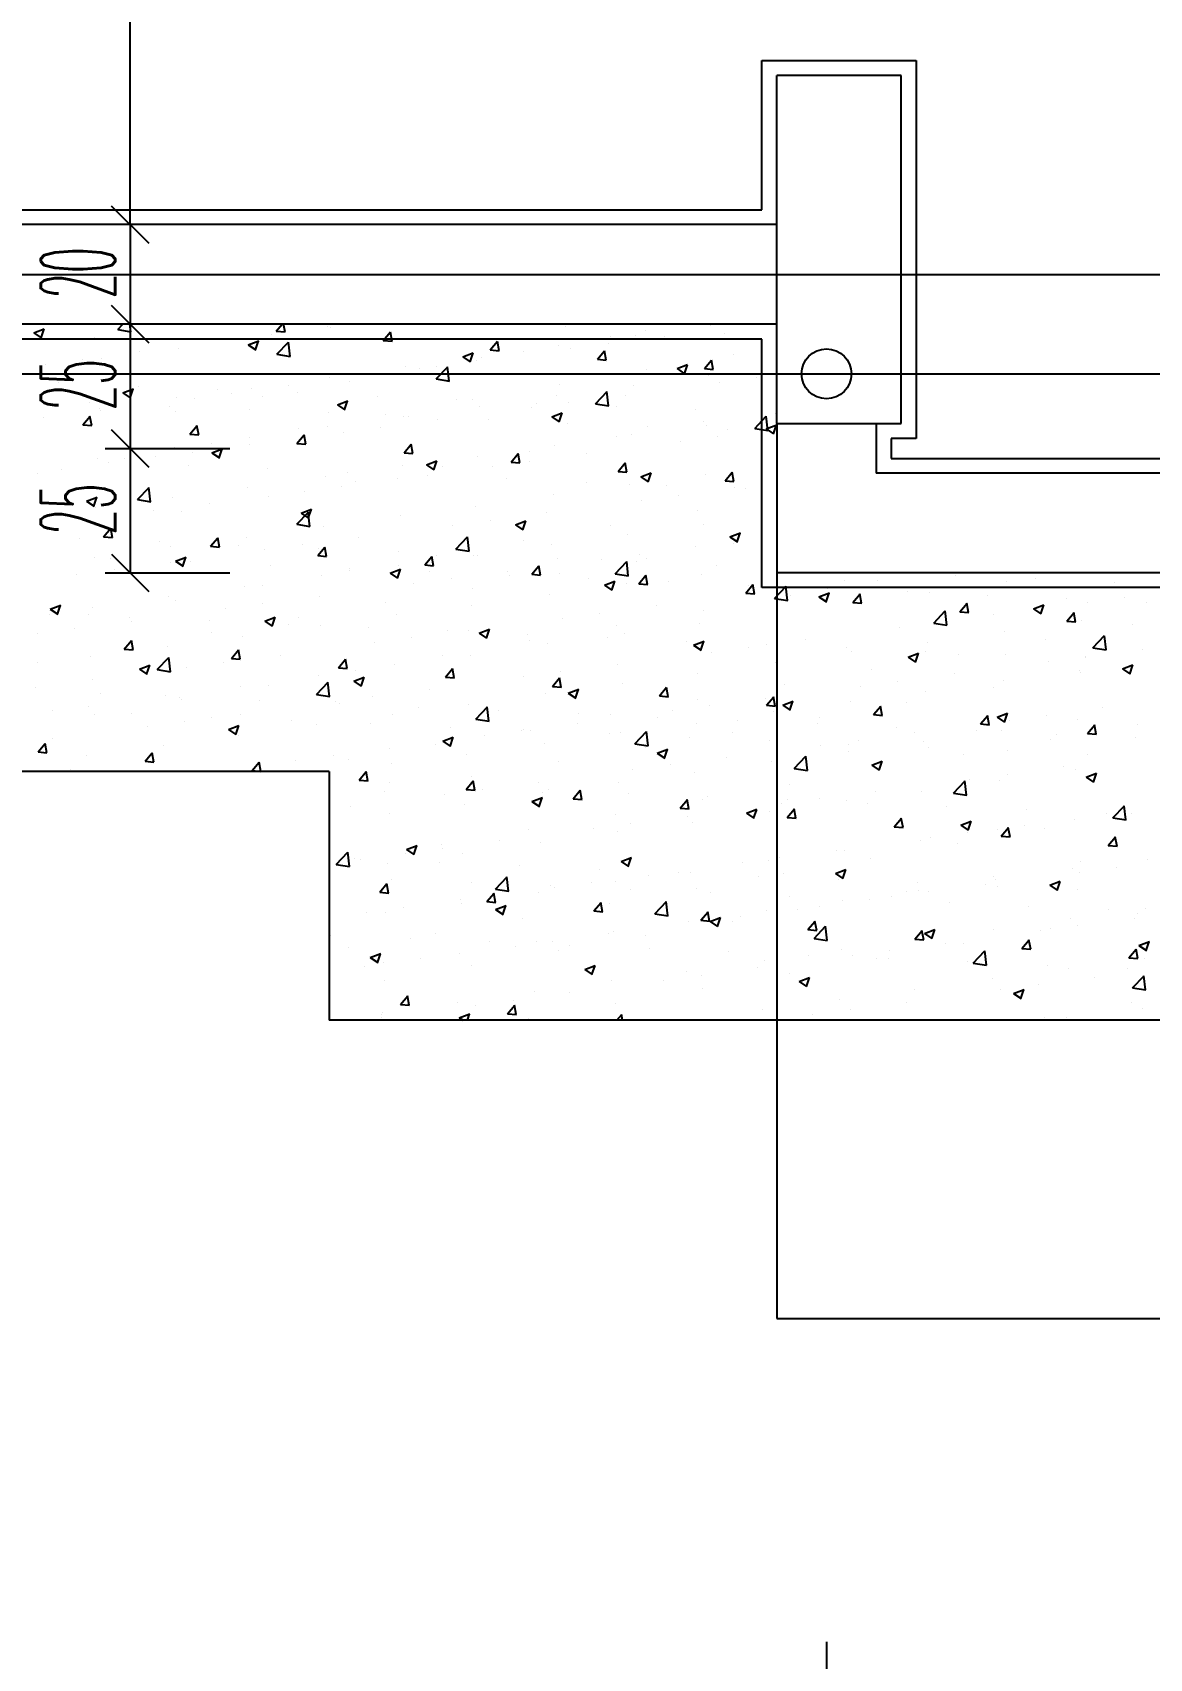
# Model space of a CAD drawing. Extents: x 78 to 306, y -397 to 18.
# Drawn here: x 271.3922 to 271.4371, y -396.7772 to -396.7118 of the extents above; entities that cross this region are included whole.
import ezdxf

# ---------------------------------------------------------------- set-up
doc = ezdxf.new("R2010")
doc.units = 0
doc.header["$LTSCALE"] = 0.5
doc.header["$MEASUREMENT"] = 0
doc.linetypes.add('DASHDOT2', pattern=[0.5, 0.25, -0.125, 0, -0.125])
doc.linetypes.add('DOT2', pattern=[0.125, 0, -0.125])
doc.layers.get('0').update_dxf_attribs({"linetype": 'CONTINUOUS'})
for name, color, linetype in [('AKS', 5, 'DASHDOT2'), ('ASHADE', 7, 'CONTINUOUS'), ('DUVAR', 6, 'CONTINUOUS'), ('IZDUSUM', 2, 'DOT2'), ('KOLON', 4, 'CONTINUOUS'), ('MERDIVEN', 3, 'CONTINUOUS'), ('OLCU', 31, 'CONTINUOUS'), ('SIVA', 7, 'CONTINUOUS'), ('TARAMA', 8, 'CONTINUOUS')]:
    doc.layers.add(name, color=color, linetype=linetype)
doc.styles.add('OLCUIC', font='ROMANS.SHX', dxfattribs={"width": 0.4, "height": 0.15})

msp = doc.modelspace()

# ---------------------------------------------------------------- linework, layer by layer
at = {"color": 0, "linetype": 'ByBlock'}
for p, q in [((271.395394, -396.71881), (271.396894, -396.72031)), ((271.396894, -396.72031), (271.395394, -396.71881)), ((271.396894, -396.72431), (271.395394, -396.72281)), ((271.395394, -396.72281), (271.396894, -396.72431)), ((271.396894, -396.72931), (271.395394, -396.72781)), ((271.395394, -396.72781), (271.396894, -396.72931)), ((271.395394, -396.73281), (271.396894, -396.73431))]:
    msp.add_line(p, q, dxfattribs=at)
at = {"layer": 'AKS'}
for p, q in [((271.424144, -396.35156), (271.424144, -396.83956)), ((271.412144, -396.35556), (271.412144, -396.83556)), ((271.333144, -396.72156), (271.625144, -396.72156)), ((271.333144, -396.72556), (271.629144, -396.72556))]:
    msp.add_line(p, q, dxfattribs=at)
at = {"layer": 'ASHADE'}
msp.add_circle((271.424144, -396.72556), 0.001, dxfattribs=at)
at = {"layer": 'DUVAR'}
for p, q in [((271.422144, -396.71956), (271.335644, -396.71956)), ((271.422144, -396.72356), (271.335644, -396.72356)), ((271.422144, -396.72756), (271.422144, -396.73356)), ((271.426144, -396.72756), (271.426144, -396.72956)), ((271.523144, -396.72956), (271.426144, -396.72956)), ((271.527144, -396.73356), (271.422144, -396.73356))]:
    msp.add_line(p, q, dxfattribs=at)
at = {"layer": 'IZDUSUM', "ltscale": 0.6}
for p, q in [((271.422144, -396.73356), (271.422144, -396.76356)), ((271.422144, -396.76356), (271.527144, -396.76356))]:
    msp.add_line(p, q, dxfattribs=at)
at = {"layer": 'KOLON'}
for p, q in [((271.427144, -396.71356), (271.422144, -396.71356)), ((271.422144, -396.72756), (271.422144, -396.71356)), ((271.427144, -396.72756), (271.427144, -396.71356)), ((271.422144, -396.72756), (271.427144, -396.72756))]:
    msp.add_line(p, q, dxfattribs=at)
at = {"layer": 'MERDIVEN'}
for p, q in [((271.404144, -396.74156), (271.262144, -396.74156)), ((271.404144, -396.74156), (271.404144, -396.75156)), ((271.545144, -396.75156), (271.404144, -396.75156))]:
    msp.add_line(p, q, dxfattribs=at)
at = {"layer": 'OLCU', "ltscale": 1.4}
for p, q in [((271.396144, -396.71956), (271.396144, -396.46156)), ((271.396144, -396.71956), (271.396144, -396.72356)), ((271.396144, -396.72356), (271.396144, -396.72856)), ((271.395144, -396.72856), (271.400144, -396.72856)), ((271.396144, -396.72856), (271.396144, -396.73356)), ((271.395144, -396.73356), (271.400144, -396.73356))]:
    msp.add_line(p, q, dxfattribs=at)
at = {"layer": 'SIVA', "ltscale": 1.4}
for p, q in [((271.421544, -396.71896), (271.421544, -396.71296)), ((271.421544, -396.71296), (271.427744, -396.71296)), ((271.427744, -396.71296), (271.427744, -396.72816)), ((271.336244, -396.71896), (271.421544, -396.71896)), ((271.421544, -396.72416), (271.335644, -396.72416)), ((271.421544, -396.72756), (271.421544, -396.72416)), ((271.421544, -396.73416), (271.421544, -396.72756)), ((271.427744, -396.72816), (271.426744, -396.72816)), ((271.426744, -396.72816), (271.426744, -396.72896)), ((271.426744, -396.72896), (271.522544, -396.72896)), ((271.527744, -396.73416), (271.421544, -396.73416))]:
    msp.add_line(p, q, dxfattribs=at)
at = {"layer": 'TARAMA'}
for p, q in [((271.392269, -396.723911), (271.39269, -396.723749)), ((271.392269, -396.723911), (271.392568, -396.724112)), ((271.392562, -396.724114), (271.392684, -396.723751)), ((271.395641, -396.723782), (271.395854, -396.72356)), ((271.395641, -396.723782), (271.396174, -396.723865)), ((271.396168, -396.723865), (271.396133, -396.72356)), ((271.40181, -396.723972), (271.40181, -396.723972)), ((271.402018, -396.723845), (271.402257, -396.72356)), ((271.402018, -396.723845), (271.402377, -396.723876)), ((271.402371, -396.723877), (271.402312, -396.72356)), ((271.404082, -396.723673), (271.404082, -396.723673)), ((271.404214, -396.723696), (271.404214, -396.723696)), ((271.406321, -396.724221), (271.406611, -396.723876)), ((271.406674, -396.724254), (271.406605, -396.723878)), ((271.413647, -396.723669), (271.413647, -396.723669)), ((271.41645, -396.724015), (271.41645, -396.724015)), ((271.41685, -396.723805), (271.41685, -396.723805)), ((271.41948, -396.72363), (271.41948, -396.72363)), ((271.420052, -396.72394), (271.420052, -396.72394)), ((271.394726, -396.724082), (271.394726, -396.724082)), ((271.396519, -396.724668), (271.396519, -396.724668)), ((271.398067, -396.72453), (271.398067, -396.72453)), ((271.400308, -396.724169), (271.400308, -396.724169)), ((271.400892, -396.724391), (271.401312, -396.72423)), ((271.400892, -396.724391), (271.401191, -396.724593)), ((271.401098, -396.724146), (271.401098, -396.724146)), ((271.401185, -396.724594), (271.401306, -396.724231)), ((271.402044, -396.724775), (271.402512, -396.724288)), ((271.402572, -396.724858), (271.402506, -396.724288)), ((271.406321, -396.724221), (271.40668, -396.724252)), ((271.410625, -396.724598), (271.410914, -396.724253)), ((271.410625, -396.724598), (271.410984, -396.724629)), ((271.410978, -396.72463), (271.410908, -396.724254)), ((271.411974, -396.724659), (271.411974, -396.724659)), ((271.413369, -396.724437), (271.413369, -396.724437)), ((271.413857, -396.724544), (271.413857, -396.724544)), ((271.414929, -396.724974), (271.415218, -396.724629)), ((271.415281, -396.725007), (271.415212, -396.724631)), ((271.415359, -396.724347), (271.415359, -396.724347)), ((271.415473, -396.724058), (271.415473, -396.724058)), ((271.417631, -396.724047), (271.417631, -396.724047)), ((271.392744, -396.725165), (271.392744, -396.725165)), ((271.394246, -396.724967), (271.394246, -396.724967)), ((271.394987, -396.724953), (271.394987, -396.724953)), ((271.402044, -396.724775), (271.402578, -396.724858)), ((271.407222, -396.725271), (271.407222, -396.725271)), ((271.407795, -396.725342), (271.407795, -396.725342)), ((271.408448, -396.725768), (271.408915, -396.725281)), ((271.408475, -396.725259), (271.408475, -396.725259)), ((271.408975, -396.725851), (271.408909, -396.725281)), ((271.409515, -396.724872), (271.409935, -396.724711)), ((271.409515, -396.724872), (271.409813, -396.725073)), ((271.409808, -396.725075), (271.409929, -396.724712)), ((271.410068, -396.725043), (271.410068, -396.725043)), ((271.410253, -396.724887), (271.410253, -396.724887)), ((271.414929, -396.724974), (271.415287, -396.725005)), ((271.418138, -396.725352), (271.418558, -396.725191)), ((271.41843, -396.725555), (271.418552, -396.725193)), ((271.419232, -396.725351), (271.419521, -396.725006)), ((271.419585, -396.725383), (271.419516, -396.725007)), ((271.42041, -396.724775), (271.42041, -396.724775)), ((271.393261, -396.725923), (271.393261, -396.725923)), ((271.404141, -396.725693), (271.404141, -396.725693)), ((271.404976, -396.72586), (271.404976, -396.72586)), ((271.406293, -396.72554), (271.406293, -396.72554)), ((271.408448, -396.725768), (271.408981, -396.725851)), ((271.413412, -396.725976), (271.413412, -396.725976)), ((271.416911, -396.725376), (271.416911, -396.725376)), ((271.418138, -396.725352), (271.418436, -396.725554)), ((271.419232, -396.725351), (271.419591, -396.725382)), ((271.419407, -396.725628), (271.419407, -396.725628)), ((271.419842, -396.725915), (271.419842, -396.725915)), ((271.421344, -396.725717), (271.421344, -396.725717)), ((271.395851, -396.726326), (271.396271, -396.726165)), ((271.395851, -396.726326), (271.396149, -396.726528)), ((271.396143, -396.726529), (271.396265, -396.726167)), ((271.396464, -396.726059), (271.396464, -396.726059)), ((271.397994, -396.726527), (271.397994, -396.726527)), ((271.398729, -396.726536), (271.398729, -396.726536)), ((271.399666, -396.726194), (271.399666, -396.726194)), ((271.400231, -396.726338), (271.400231, -396.726338)), ((271.401025, -396.726143), (271.401025, -396.726143)), ((271.401477, -396.726461), (271.401477, -396.726461)), ((271.402504, -396.726039), (271.402504, -396.726039)), ((271.402869, -396.726329), (271.402869, -396.726329)), ((271.404474, -396.726807), (271.404894, -396.726646)), ((271.404766, -396.72701), (271.404888, -396.726647)), ((271.406072, -396.726465), (271.406072, -396.726465)), ((271.409275, -396.7266), (271.409275, -396.7266)), ((271.409913, -396.726577), (271.409913, -396.726577)), ((271.413296, -396.726434), (271.413296, -396.726434)), ((271.414851, -396.726761), (271.415318, -396.726274)), ((271.415379, -396.726844), (271.415312, -396.726274)), ((271.416053, -396.726414), (271.416053, -396.726414)), ((271.416377, -396.726012), (271.416377, -396.726012)), ((271.394243, -396.727605), (271.394533, -396.72726)), ((271.394526, -396.726729), (271.394526, -396.726729)), ((271.394596, -396.727637), (271.394527, -396.727261)), ((271.394914, -396.72695), (271.394914, -396.72695)), ((271.39494, -396.727035), (271.39494, -396.727035)), ((271.397729, -396.726865), (271.397729, -396.726865)), ((271.397977, -396.727061), (271.397977, -396.727061)), ((271.400932, -396.727), (271.400932, -396.727)), ((271.404134, -396.727135), (271.404134, -396.727135)), ((271.404474, -396.726807), (271.404772, -396.727008)), ((271.406413, -396.727177), (271.406413, -396.727177)), ((271.407149, -396.727268), (271.407149, -396.727268)), ((271.407337, -396.727271), (271.407337, -396.727271)), ((271.41018, -396.726884), (271.41018, -396.726884)), ((271.412278, -396.726911), (271.412278, -396.726911)), ((271.412478, -396.726735), (271.412478, -396.726735)), ((271.413096, -396.727288), (271.413517, -396.727126)), ((271.413096, -396.727288), (271.413395, -396.727489)), ((271.413389, -396.72749), (271.413511, -396.727128)), ((271.41378, -396.726713), (271.41378, -396.726713)), ((271.414851, -396.726761), (271.415385, -396.726844)), ((271.415681, -396.726871), (271.415681, -396.726871)), ((271.418884, -396.727006), (271.418884, -396.727006)), ((271.421255, -396.727754), (271.421722, -396.727267)), ((271.421782, -396.727837), (271.421716, -396.727268)), ((271.422087, -396.727141), (271.422087, -396.727141)), ((271.392668, -396.727334), (271.392668, -396.727334)), ((271.394243, -396.727605), (271.394602, -396.727636)), ((271.394478, -396.727662), (271.394478, -396.727662)), ((271.398547, -396.727981), (271.398836, -396.727636)), ((271.3989, -396.728014), (271.39883, -396.727638)), ((271.402914, -396.727778), (271.402914, -396.727778)), ((271.404068, -396.727691), (271.404068, -396.727691)), ((271.404715, -396.727907), (271.404715, -396.727907)), ((271.406217, -396.727709), (271.406217, -396.727709)), ((271.408489, -396.72741), (271.408489, -396.72741)), ((271.41054, -396.727406), (271.41054, -396.727406)), ((271.413743, -396.727541), (271.413743, -396.727541)), ((271.416946, -396.727677), (271.416946, -396.727677)), ((271.419202, -396.727475), (271.419202, -396.727475)), ((271.419334, -396.727625), (271.419334, -396.727625)), ((271.420149, -396.727812), (271.420149, -396.727812)), ((271.421255, -396.727754), (271.421788, -396.727837)), ((271.421719, -396.727768), (271.422139, -396.727607)), ((271.421719, -396.727768), (271.422018, -396.727969)), ((271.422012, -396.727971), (271.422133, -396.727608)), ((271.422038, -396.727785), (271.422038, -396.727785)), ((271.397921, -396.728525), (271.397921, -396.728525)), ((271.398547, -396.727981), (271.398905, -396.728013)), ((271.399415, -396.728379), (271.399415, -396.728379)), ((271.399432, -396.728742), (271.399852, -396.728581)), ((271.399725, -396.728945), (271.399847, -396.728582)), ((271.400925, -396.728405), (271.400925, -396.728405)), ((271.400952, -396.728141), (271.400952, -396.728141)), ((271.40285, -396.728358), (271.40314, -396.728013)), ((271.40285, -396.728358), (271.403209, -396.728389)), ((271.403203, -396.728391), (271.403134, -396.728014)), ((271.407154, -396.728734), (271.407443, -396.728389)), ((271.407507, -396.728767), (271.407437, -396.728391)), ((271.413223, -396.728432), (271.413223, -396.728432)), ((271.415703, -396.728076), (271.415703, -396.728076)), ((271.416304, -396.728009), (271.416304, -396.728009)), ((271.418264, -396.728282), (271.418264, -396.728282)), ((271.419766, -396.728084), (271.419766, -396.728084)), ((271.394841, -396.728947), (271.394841, -396.728947)), ((271.39527, -396.729108), (271.39527, -396.729108)), ((271.395916, -396.728979), (271.395916, -396.728979)), ((271.397151, -396.728902), (271.397151, -396.728902)), ((271.398473, -396.729244), (271.398473, -396.729244)), ((271.398653, -396.728705), (271.398653, -396.728705)), ((271.399432, -396.728742), (271.399731, -396.728943)), ((271.407076, -396.729266), (271.407076, -396.729266)), ((271.407154, -396.728734), (271.407513, -396.728766)), ((271.408055, -396.729223), (271.408475, -396.729061)), ((271.408055, -396.729223), (271.408354, -396.729424)), ((271.408348, -396.729426), (271.408469, -396.729063)), ((271.410107, -396.728882), (271.410107, -396.728882)), ((271.411458, -396.729111), (271.411747, -396.728766)), ((271.411458, -396.729111), (271.411816, -396.729142)), ((271.41181, -396.729144), (271.411741, -396.728767)), ((271.412202, -396.72908), (271.412202, -396.72908)), ((271.412204, -396.728677), (271.412204, -396.728677)), ((271.414474, -396.72878), (271.414474, -396.72878)), ((271.415761, -396.729487), (271.41605, -396.729142)), ((271.416114, -396.72952), (271.416045, -396.729144)), ((271.392417, -396.72958), (271.392417, -396.72958)), ((271.393362, -396.729401), (271.393362, -396.729401)), ((271.401676, -396.729379), (271.401676, -396.729379)), ((271.403995, -396.729688), (271.403995, -396.729688)), ((271.404879, -396.729514), (271.404879, -396.729514)), ((271.405206, -396.729878), (271.405206, -396.729878)), ((271.406911, -396.729776), (271.406911, -396.729776)), ((271.408082, -396.72965), (271.408082, -396.72965)), ((271.408705, -396.729277), (271.408705, -396.729277)), ((271.4107, -396.729277), (271.4107, -396.729277)), ((271.411284, -396.729785), (271.411284, -396.729785)), ((271.414487, -396.72992), (271.414487, -396.72992)), ((271.415761, -396.729487), (271.41612, -396.729519)), ((271.416678, -396.729703), (271.417098, -396.729542)), ((271.416678, -396.729703), (271.416976, -396.729905)), ((271.41697, -396.729906), (271.417092, -396.729543)), ((271.419261, -396.729623), (271.419261, -396.729623)), ((271.420065, -396.729864), (271.420354, -396.729519)), ((271.420065, -396.729864), (271.420423, -396.729895)), ((271.420417, -396.729897), (271.420348, -396.72952)), ((271.394391, -396.730677), (271.394811, -396.730516)), ((271.394684, -396.73088), (271.394805, -396.730518)), ((271.396436, -396.73062), (271.396904, -396.730133)), ((271.396964, -396.730703), (271.396898, -396.730133)), ((271.397849, -396.730522), (271.397849, -396.730522)), ((271.400879, -396.730138), (271.400879, -396.730138)), ((271.401707, -396.730478), (271.401707, -396.730478)), ((271.403136, -396.730273), (271.403136, -396.730273)), ((271.404638, -396.730075), (271.404638, -396.730075)), ((271.41315, -396.730429), (271.41315, -396.730429)), ((271.416231, -396.730007), (271.416231, -396.730007)), ((271.41769, -396.730056), (271.41769, -396.730056)), ((271.418187, -396.73045), (271.418187, -396.73045)), ((271.42046, -396.730151), (271.42046, -396.730151)), ((271.420893, -396.730191), (271.420893, -396.730191)), ((271.394391, -396.730677), (271.394689, -396.730879)), ((271.394768, -396.730945), (271.394768, -396.730945)), ((271.396436, -396.73062), (271.39697, -396.730703)), ((271.397075, -396.731071), (271.397075, -396.731071)), ((271.398208, -396.731079), (271.398208, -396.731079)), ((271.399347, -396.730772), (271.399347, -396.730772)), ((271.40284, -396.731613), (271.403307, -396.731126)), ((271.403014, -396.731158), (271.403434, -396.730997)), ((271.403014, -396.731158), (271.403312, -396.731359)), ((271.403367, -396.731696), (271.403301, -396.731126)), ((271.403306, -396.731361), (271.403428, -396.730998)), ((271.410034, -396.730879), (271.410034, -396.730879)), ((271.412896, -396.731147), (271.412896, -396.731147)), ((271.416685, -396.730648), (271.416685, -396.730648)), ((271.418954, -396.731055), (271.418954, -396.731055)), ((271.394708, -396.73168), (271.394708, -396.73168)), ((271.395076, -396.732118), (271.395365, -396.731773)), ((271.395429, -396.732151), (271.395359, -396.731775)), ((271.395573, -396.731269), (271.395573, -396.731269)), ((271.40284, -396.731613), (271.403373, -396.731696)), ((271.403923, -396.731686), (271.403923, -396.731686)), ((271.407003, -396.731263), (271.407003, -396.731263)), ((271.409122, -396.731644), (271.409122, -396.731644)), ((271.410624, -396.731446), (271.410624, -396.731446)), ((271.411637, -396.731638), (271.412057, -396.731477)), ((271.411637, -396.731638), (271.411935, -396.73184)), ((271.411929, -396.731841), (271.412051, -396.731479)), ((271.415455, -396.731656), (271.415455, -396.731656)), ((271.419188, -396.73162), (271.419188, -396.73162)), ((271.394101, -396.732174), (271.394101, -396.732174)), ((271.395076, -396.732118), (271.395434, -396.732149)), ((271.397304, -396.73231), (271.397304, -396.73231)), ((271.397776, -396.73252), (271.397776, -396.73252)), ((271.399379, -396.732494), (271.399669, -396.73215)), ((271.399379, -396.732494), (271.399738, -396.732526)), ((271.399732, -396.732527), (271.399663, -396.732151)), ((271.400507, -396.732445), (271.400507, -396.732445)), ((271.400806, -396.732135), (271.400806, -396.732135)), ((271.40306, -396.732442), (271.40306, -396.732442)), ((271.403683, -396.732871), (271.403972, -396.732526)), ((271.404036, -396.732904), (271.403966, -396.732528)), ((271.405332, -396.732143), (271.405332, -396.732143)), ((271.409243, -396.732606), (271.40971, -396.732119)), ((271.409771, -396.732689), (271.409704, -396.732119)), ((271.411956, -396.732257), (271.411956, -396.732257)), ((271.413077, -396.732426), (271.413077, -396.732426)), ((271.416158, -396.732004), (271.416158, -396.732004)), ((271.418881, -396.732518), (271.418881, -396.732518)), ((271.420259, -396.732119), (271.420679, -396.731958)), ((271.420259, -396.732119), (271.420558, -396.73232)), ((271.420392, -396.732373), (271.420392, -396.732373)), ((271.420552, -396.732322), (271.420674, -396.731959)), ((271.394695, -396.732942), (271.394695, -396.732942)), ((271.395366, -396.73298), (271.395366, -396.73298)), ((271.397769, -396.733138), (271.397769, -396.733138)), ((271.397972, -396.733093), (271.398393, -396.732932)), ((271.397972, -396.733093), (271.398271, -396.733294)), ((271.398265, -396.733296), (271.398387, -396.732933)), ((271.398569, -396.733116), (271.398569, -396.733116)), ((271.401558, -396.73264), (271.401558, -396.73264)), ((271.403683, -396.732871), (271.404042, -396.732902)), ((271.40371, -396.73258), (271.40371, -396.73258)), ((271.406913, -396.732716), (271.406913, -396.732716)), ((271.407986, -396.733247), (271.408276, -396.732903)), ((271.408339, -396.73328), (271.40827, -396.732904)), ((271.408457, -396.732857), (271.408457, -396.732857)), ((271.409243, -396.732606), (271.409777, -396.732689)), ((271.409961, -396.732876), (271.409961, -396.732876)), ((271.410116, -396.732851), (271.410116, -396.732851)), ((271.413319, -396.732986), (271.413319, -396.732986)), ((271.415107, -396.733014), (271.415107, -396.733014)), ((271.415647, -396.733599), (271.416114, -396.733112)), ((271.416174, -396.733682), (271.416108, -396.733112)), ((271.416522, -396.733122), (271.416522, -396.733122)), ((271.416609, -396.732817), (271.416609, -396.732817)), ((271.416893, -396.732973), (271.416893, -396.732973)), ((271.393994, -396.733635), (271.393994, -396.733635)), ((271.395496, -396.733438), (271.395496, -396.733438)), ((271.401772, -396.733251), (271.401772, -396.733251)), ((271.40385, -396.733683), (271.40385, -396.733683)), ((271.404958, -396.733458), (271.404958, -396.733458)), ((271.404975, -396.733386), (271.404975, -396.733386)), ((271.406595, -396.733574), (271.407015, -396.733412)), ((271.406595, -396.733574), (271.406894, -396.733775)), ((271.406888, -396.733776), (271.407009, -396.733414)), ((271.40693, -396.73326), (271.40693, -396.73326)), ((271.407986, -396.733247), (271.408345, -396.733279)), ((271.408178, -396.733522), (271.408178, -396.733522)), ((271.409045, -396.733812), (271.409045, -396.733812)), ((271.411318, -396.733513), (271.411318, -396.733513)), ((271.411381, -396.733657), (271.411381, -396.733657)), ((271.41229, -396.733624), (271.412579, -396.733279)), ((271.41229, -396.733624), (271.412649, -396.733655)), ((271.412643, -396.733657), (271.412573, -396.733281)), ((271.413394, -396.733574), (271.413394, -396.733574)), ((271.414584, -396.733792), (271.414584, -396.733792)), ((271.415647, -396.733599), (271.41618, -396.733682)), ((271.416594, -396.734), (271.416883, -396.733656)), ((271.416946, -396.734033), (271.416877, -396.733657)), ((271.419115, -396.733617), (271.419115, -396.733617)), ((271.419725, -396.733257), (271.419725, -396.733257)), ((271.429334, -396.733663), (271.429334, -396.733663)), ((271.432537, -396.733798), (271.432537, -396.733798)), ((271.400733, -396.734133), (271.400733, -396.734133)), ((271.401459, -396.734058), (271.401459, -396.734058)), ((271.407543, -396.73401), (271.407543, -396.73401)), ((271.409895, -396.734175), (271.409895, -396.734175)), ((271.413004, -396.734424), (271.413004, -396.734424)), ((271.415218, -396.734054), (271.415638, -396.733893)), ((271.415218, -396.734054), (271.415516, -396.734255)), ((271.415511, -396.734257), (271.415632, -396.733894)), ((271.416085, -396.734001), (271.416085, -396.734001)), ((271.416594, -396.734), (271.416952, -396.734032)), ((271.417787, -396.733928), (271.417787, -396.733928)), ((271.420897, -396.734377), (271.421186, -396.734032)), ((271.420897, -396.734377), (271.421256, -396.734408)), ((271.42099, -396.734063), (271.42099, -396.734063)), ((271.421092, -396.734385), (271.421092, -396.734385)), ((271.42125, -396.73441), (271.421181, -396.734034)), ((271.42205, -396.734592), (271.422517, -396.734105)), ((271.422578, -396.734675), (271.422511, -396.734105)), ((271.422594, -396.734187), (271.422594, -396.734187)), ((271.422684, -396.734472), (271.422684, -396.734472)), ((271.423841, -396.734535), (271.424261, -396.734373)), ((271.424133, -396.734737), (271.424255, -396.734375)), ((271.424193, -396.734198), (271.424193, -396.734198)), ((271.424867, -396.733888), (271.424867, -396.733888)), ((271.425201, -396.734753), (271.42549, -396.734409)), ((271.425554, -396.734786), (271.425484, -396.73441)), ((271.426183, -396.733872), (271.426183, -396.733872)), ((271.427396, -396.734334), (271.427396, -396.734334)), ((271.42827, -396.734358), (271.42827, -396.734358)), ((271.430599, -396.734469), (271.430599, -396.734469)), ((271.431386, -396.733908), (271.431386, -396.733908)), ((271.43574, -396.733934), (271.43574, -396.733934)), ((271.392931, -396.735028), (271.393351, -396.734867)), ((271.392931, -396.735028), (271.39323, -396.73523)), ((271.393224, -396.735231), (271.393345, -396.734868)), ((271.394622, -396.734939), (271.394622, -396.734939)), ((271.397703, -396.734517), (271.397703, -396.734517)), ((271.39796, -396.734659), (271.39796, -396.734659)), ((271.399979, -396.735006), (271.399979, -396.735006)), ((271.401481, -396.734808), (271.401481, -396.734808)), ((271.403754, -396.734509), (271.403754, -396.734509)), ((271.406396, -396.734775), (271.406396, -396.734775)), ((271.409888, -396.734874), (271.409888, -396.734874)), ((271.417303, -396.734884), (271.417303, -396.734884)), ((271.419185, -396.735073), (271.419185, -396.735073)), ((271.42205, -396.734592), (271.422584, -396.734675)), ((271.423841, -396.734535), (271.424139, -396.734736)), ((271.425201, -396.734753), (271.425559, -396.734785)), ((271.425239, -396.734742), (271.425239, -396.734742)), ((271.428453, -396.735585), (271.428921, -396.735098)), ((271.428981, -396.735668), (271.428915, -396.735099)), ((271.429504, -396.73513), (271.429794, -396.734785)), ((271.429504, -396.73513), (271.429863, -396.735161)), ((271.429857, -396.735163), (271.429788, -396.734787)), ((271.432464, -396.735015), (271.432884, -396.734854)), ((271.432464, -396.735015), (271.432762, -396.735216)), ((271.432756, -396.735218), (271.432878, -396.734855)), ((271.433802, -396.734604), (271.433802, -396.734604)), ((271.434641, -396.73476), (271.434641, -396.73476)), ((271.436143, -396.734562), (271.436143, -396.734562)), ((271.437005, -396.73474), (271.437005, -396.73474)), ((271.392908, -396.735224), (271.392908, -396.735224)), ((271.393918, -396.735804), (271.393918, -396.735804)), ((271.394461, -396.73526), (271.394461, -396.73526)), ((271.396111, -396.73536), (271.396111, -396.73536)), ((271.39619, -396.735505), (271.39619, -396.735505)), ((271.399314, -396.735495), (271.399314, -396.735495)), ((271.401554, -396.735509), (271.401974, -396.735348)), ((271.401554, -396.735509), (271.401852, -396.73571)), ((271.401846, -396.735712), (271.401968, -396.735349)), ((271.402516, -396.73563), (271.402516, -396.73563)), ((271.402897, -396.735376), (271.402897, -396.735376)), ((271.403777, -396.73568), (271.403777, -396.73568)), ((271.405719, -396.735766), (271.405719, -396.735766)), ((271.406857, -396.735258), (271.406857, -396.735258)), ((271.413529, -396.735381), (271.413529, -396.735381)), ((271.415031, -396.735183), (271.415031, -396.735183)), ((271.415685, -396.735674), (271.415685, -396.735674)), ((271.419042, -396.735615), (271.419042, -396.735615)), ((271.422159, -396.735165), (271.422159, -396.735165)), ((271.427078, -396.735756), (271.427078, -396.735756)), ((271.428453, -396.735585), (271.428987, -396.735668)), ((271.42858, -396.735558), (271.42858, -396.735558)), ((271.430852, -396.735259), (271.430852, -396.735259)), ((271.433808, -396.735506), (271.434097, -396.735162)), ((271.433808, -396.735506), (271.434166, -396.735538)), ((271.434161, -396.735539), (271.434091, -396.735163)), ((271.434394, -396.735483), (271.434394, -396.735483)), ((271.436432, -396.73565), (271.436432, -396.73565)), ((271.392416, -396.736002), (271.392416, -396.736002)), ((271.395908, -396.736631), (271.396198, -396.736286)), ((271.396261, -396.736664), (271.396192, -396.736288)), ((271.399397, -396.735976), (271.399397, -396.735976)), ((271.40066, -396.73613), (271.40066, -396.73613)), ((271.405965, -396.736377), (271.405965, -396.736377)), ((271.407467, -396.736179), (271.407467, -396.736179)), ((271.408922, -396.735901), (271.408922, -396.735901)), ((271.409739, -396.73588), (271.409739, -396.73588)), ((271.410177, -396.735989), (271.410597, -396.735828)), ((271.410177, -396.735989), (271.410475, -396.736191)), ((271.410469, -396.736192), (271.410591, -396.73583)), ((271.412125, -396.736036), (271.412125, -396.736036)), ((271.412186, -396.736274), (271.412186, -396.736274)), ((271.412931, -396.736421), (271.412931, -396.736421)), ((271.415328, -396.736172), (271.415328, -396.736172)), ((271.416012, -396.735999), (271.416012, -396.735999)), ((271.418531, -396.736307), (271.418531, -396.736307)), ((271.418799, -396.73647), (271.41922, -396.736309)), ((271.419092, -396.736673), (271.419214, -396.73631)), ((271.421734, -396.736442), (271.421734, -396.736442)), ((271.423288, -396.736255), (271.423288, -396.736255)), ((271.428197, -396.736356), (271.428197, -396.736356)), ((271.431313, -396.735906), (271.431313, -396.735906)), ((271.432933, -396.73625), (271.432933, -396.73625)), ((271.434857, -396.736578), (271.435324, -396.736091)), ((271.435385, -396.736661), (271.435318, -396.736092)), ((271.394549, -396.736937), (271.394549, -396.736937)), ((271.395898, -396.736577), (271.395898, -396.736577)), ((271.395908, -396.736631), (271.396267, -396.736662)), ((271.397232, -396.737458), (271.397699, -396.736971)), ((271.39763, -396.736514), (271.39763, -396.736514)), ((271.397759, -396.737541), (271.397693, -396.736971)), ((271.400212, -396.737007), (271.400501, -396.736663)), ((271.400212, -396.737007), (271.400571, -396.737039)), ((271.400565, -396.73704), (271.400495, -396.736664)), ((271.402175, -396.736876), (271.402175, -396.736876)), ((271.404515, -396.737384), (271.404805, -396.737039)), ((271.404868, -396.737417), (271.404799, -396.737041)), ((271.408687, -396.736875), (271.408687, -396.736875)), ((271.409815, -396.736871), (271.409815, -396.736871)), ((271.418799, -396.73647), (271.419098, -396.736671)), ((271.419514, -396.736752), (271.419514, -396.736752)), ((271.421016, -396.736554), (271.421016, -396.736554)), ((271.424937, -396.736578), (271.424937, -396.736578)), ((271.425166, -396.73674), (271.425166, -396.73674)), ((271.427422, -396.73695), (271.427842, -396.736789)), ((271.427422, -396.73695), (271.427721, -396.737152)), ((271.427715, -396.737153), (271.427836, -396.736791)), ((271.42814, -396.736713), (271.42814, -396.736713)), ((271.429434, -396.736851), (271.429434, -396.736851)), ((271.431343, -396.736848), (271.431343, -396.736848)), ((271.434546, -396.736984), (271.434546, -396.736984)), ((271.434565, -396.736929), (271.434565, -396.736929)), ((271.434857, -396.736578), (271.43539, -396.736661)), ((271.436837, -396.73663), (271.436837, -396.73663)), ((271.392399, -396.737178), (271.392399, -396.737178)), ((271.396513, -396.737444), (271.396933, -396.737283)), ((271.396513, -396.737444), (271.396811, -396.737645)), ((271.396805, -396.737647), (271.396927, -396.737284)), ((271.397232, -396.737458), (271.397765, -396.73754)), ((271.398401, -396.737372), (271.398401, -396.737372)), ((271.399903, -396.737175), (271.399903, -396.737175)), ((271.403704, -396.737678), (271.403704, -396.737678)), ((271.404515, -396.737384), (271.404874, -396.737415)), ((271.405135, -396.737925), (271.405555, -396.737763)), ((271.405188, -396.737476), (271.405188, -396.737476)), ((271.405428, -396.738127), (271.40555, -396.737765)), ((271.406784, -396.737255), (271.406784, -396.737255)), ((271.408819, -396.73776), (271.409108, -396.737416)), ((271.408819, -396.73776), (271.409178, -396.737792)), ((271.409172, -396.737793), (271.409102, -396.737417)), ((271.41195, -396.737747), (271.41195, -396.737747)), ((271.413452, -396.73755), (271.413452, -396.73755)), ((271.415725, -396.73725), (271.415725, -396.73725)), ((271.41897, -396.737612), (271.41897, -396.737612)), ((271.422086, -396.737162), (271.422086, -396.737162)), ((271.425935, -396.737452), (271.425935, -396.737452)), ((271.429274, -396.737625), (271.429274, -396.737625)), ((271.433063, -396.737127), (271.433063, -396.737127)), ((271.434321, -396.737481), (271.434321, -396.737481)), ((271.434371, -396.737568), (271.434371, -396.737568)), ((271.436045, -396.737431), (271.436465, -396.73727)), ((271.436045, -396.737431), (271.436343, -396.737632)), ((271.436338, -396.737634), (271.436459, -396.737271)), ((271.392339, -396.738171), (271.392339, -396.738171)), ((271.394612, -396.737871), (271.394612, -396.737871)), ((271.394942, -396.738426), (271.394942, -396.738426)), ((271.400587, -396.738128), (271.400587, -396.738128)), ((271.401689, -396.738076), (271.401689, -396.738076)), ((271.403635, -396.738451), (271.404102, -396.737964)), ((271.404163, -396.738534), (271.404096, -396.737964)), ((271.405135, -396.737925), (271.405434, -396.738126)), ((271.408161, -396.738246), (271.408161, -396.738246)), ((271.412858, -396.738419), (271.412858, -396.738419)), ((271.413123, -396.738137), (271.413412, -396.737792)), ((271.413123, -396.738137), (271.413481, -396.738168)), ((271.413475, -396.73817), (271.413406, -396.737794)), ((271.413758, -396.738405), (271.414178, -396.738244)), ((271.413758, -396.738405), (271.414057, -396.738606)), ((271.414051, -396.738608), (271.414172, -396.738245)), ((271.415939, -396.737996), (271.415939, -396.737996)), ((271.417426, -396.738514), (271.417715, -396.738169)), ((271.417779, -396.738546), (271.41771, -396.73817)), ((271.422436, -396.738052), (271.422436, -396.738052)), ((271.425499, -396.738122), (271.425499, -396.738122)), ((271.427001, -396.737925), (271.427001, -396.737925)), ((271.428124, -396.738353), (271.428124, -396.738353)), ((271.430872, -396.738169), (271.430872, -396.738169)), ((271.43124, -396.737903), (271.43124, -396.737903)), ((271.394476, -396.738934), (271.394476, -396.738934)), ((271.397557, -396.738512), (271.397557, -396.738512)), ((271.398145, -396.738561), (271.398145, -396.738561)), ((271.39819, -396.738677), (271.39819, -396.738677)), ((271.401348, -396.738696), (271.401348, -396.738696)), ((271.403635, -396.738451), (271.404169, -396.738533)), ((271.404386, -396.738743), (271.404386, -396.738743)), ((271.404551, -396.738832), (271.404551, -396.738832)), ((271.405888, -396.738545), (271.405888, -396.738545)), ((271.407754, -396.738967), (271.407754, -396.738967)), ((271.409742, -396.738868), (271.409742, -396.738868)), ((271.410039, -396.739444), (271.410506, -396.738957)), ((271.410566, -396.739527), (271.4105, -396.738957)), ((271.417426, -396.738514), (271.417785, -396.738545)), ((271.418937, -396.738653), (271.418937, -396.738653)), ((271.419437, -396.73892), (271.419437, -396.73892)), ((271.42171, -396.738621), (271.42171, -396.738621)), ((271.42173, -396.73889), (271.422019, -396.738545)), ((271.42173, -396.73889), (271.422088, -396.738921)), ((271.422082, -396.738923), (271.422013, -396.738547)), ((271.422381, -396.738886), (271.422801, -396.738724)), ((271.422381, -396.738886), (271.422679, -396.739087)), ((271.422673, -396.739088), (271.422795, -396.738726)), ((271.425093, -396.738737), (271.425093, -396.738737)), ((271.426033, -396.739267), (271.426323, -396.738922)), ((271.426386, -396.739299), (271.426317, -396.738923)), ((271.427373, -396.738769), (271.427373, -396.738769)), ((271.435259, -396.738996), (271.435259, -396.738996)), ((271.393004, -396.739096), (271.393004, -396.739096)), ((271.394691, -396.739277), (271.394691, -396.739277)), ((271.396207, -396.739232), (271.396207, -396.739232)), ((271.398325, -396.739541), (271.398325, -396.739541)), ((271.39941, -396.739367), (271.39941, -396.739367)), ((271.400094, -396.73986), (271.400514, -396.739698)), ((271.400387, -396.740062), (271.400508, -396.7397)), ((271.400597, -396.739242), (271.400597, -396.739242)), ((271.402613, -396.739502), (271.402613, -396.739502)), ((271.403631, -396.739675), (271.403631, -396.739675)), ((271.405816, -396.739638), (271.405816, -396.739638)), ((271.406711, -396.739253), (271.406711, -396.739253)), ((271.410039, -396.739444), (271.410572, -396.739527)), ((271.410957, -396.739102), (271.410957, -396.739102)), ((271.414146, -396.739617), (271.414146, -396.739617)), ((271.41416, -396.739238), (271.41416, -396.739238)), ((271.415438, -396.739254), (271.415438, -396.739254)), ((271.417363, -396.739373), (271.417363, -396.739373)), ((271.417935, -396.739118), (271.417935, -396.739118)), ((271.418897, -396.739609), (271.418897, -396.739609)), ((271.420566, -396.739508), (271.420566, -396.739508)), ((271.422013, -396.73916), (271.422013, -396.73916)), ((271.423769, -396.739644), (271.423769, -396.739644)), ((271.423874, -396.73937), (271.423874, -396.73937)), ((271.426033, -396.739267), (271.426392, -396.739298)), ((271.430337, -396.739643), (271.430626, -396.739298)), ((271.430337, -396.739643), (271.430695, -396.739674)), ((271.43069, -396.739676), (271.43062, -396.7393)), ((271.431004, -396.739366), (271.431424, -396.739205)), ((271.431004, -396.739366), (271.431302, -396.739567)), ((271.431296, -396.739569), (271.431418, -396.739206)), ((271.431484, -396.739493), (271.431484, -396.739493)), ((271.432986, -396.739295), (271.432986, -396.739295)), ((271.434248, -396.739478), (271.434248, -396.739478)), ((271.43464, -396.74002), (271.43493, -396.739675)), ((271.434993, -396.740052), (271.434924, -396.739676)), ((271.436662, -396.739668), (271.436662, -396.739668)), ((271.393033, -396.740238), (271.393033, -396.740238)), ((271.396823, -396.739739), (271.396823, -396.739739)), ((271.400094, -396.73986), (271.400392, -396.740061)), ((271.400514, -396.740125), (271.400514, -396.740125)), ((271.408717, -396.74034), (271.409137, -396.740179)), ((271.408717, -396.74034), (271.409015, -396.740542)), ((271.409009, -396.740543), (271.409131, -396.74018)), ((271.409019, -396.739773), (271.409019, -396.739773)), ((271.410372, -396.740114), (271.410372, -396.740114)), ((271.411874, -396.739916), (271.411874, -396.739916)), ((271.411939, -396.739854), (271.411939, -396.739854)), ((271.412222, -396.739908), (271.412222, -396.739908)), ((271.415425, -396.740044), (271.415425, -396.740044)), ((271.415866, -396.739993), (271.415866, -396.739993)), ((271.416442, -396.740437), (271.416909, -396.73995)), ((271.41697, -396.74052), (271.416903, -396.73995)), ((271.418628, -396.740179), (271.418628, -396.740179)), ((271.420374, -396.73997), (271.420374, -396.73997)), ((271.421831, -396.740314), (271.421831, -396.740314)), ((271.425423, -396.740291), (271.425423, -396.740291)), ((271.426972, -396.739779), (271.426972, -396.739779)), ((271.427695, -396.739992), (271.427695, -396.739992)), ((271.428051, -396.74035), (271.428051, -396.74035)), ((271.430174, -396.739914), (271.430174, -396.739914)), ((271.431167, -396.7399), (271.431167, -396.7399)), ((271.433163, -396.740268), (271.433163, -396.740268)), ((271.433377, -396.74005), (271.433377, -396.74005)), ((271.43464, -396.74002), (271.434999, -396.740051)), ((271.43658, -396.740185), (271.43658, -396.740185)), ((271.392437, -396.740768), (271.392727, -396.740423)), ((271.392437, -396.740768), (271.392796, -396.740799)), ((271.39279, -396.7408), (271.392721, -396.740424)), ((271.394403, -396.740931), (271.394403, -396.740931)), ((271.396741, -396.741144), (271.39703, -396.740799)), ((271.397094, -396.741177), (271.397024, -396.740801)), ((271.397484, -396.740509), (271.397484, -396.740509)), ((271.40431, -396.740912), (271.40431, -396.740912)), ((271.406582, -396.740613), (271.406582, -396.740613)), ((271.408439, -396.740455), (271.408439, -396.740455)), ((271.409669, -396.740866), (271.409669, -396.740866)), ((271.412785, -396.740416), (271.412785, -396.740416)), ((271.416442, -396.740437), (271.416976, -396.74052)), ((271.416875, -396.740571), (271.416875, -396.740571)), ((271.41734, -396.740821), (271.41776, -396.740659)), ((271.41734, -396.740821), (271.417638, -396.741022)), ((271.417632, -396.741024), (271.417754, -396.740661)), ((271.420131, -396.740988), (271.420131, -396.740988)), ((271.422845, -396.74143), (271.423313, -396.740943)), ((271.423373, -396.741513), (271.423307, -396.740943)), ((271.423921, -396.740489), (271.423921, -396.740489)), ((271.425021, -396.740734), (271.425021, -396.740734)), ((271.425034, -396.74045), (271.425034, -396.74045)), ((271.428237, -396.740585), (271.428237, -396.740585)), ((271.429664, -396.740869), (271.429664, -396.740869)), ((271.43144, -396.74072), (271.43144, -396.74072)), ((271.434643, -396.740856), (271.434643, -396.740856)), ((271.393749, -396.741475), (271.393749, -396.741475)), ((271.396741, -396.741144), (271.397099, -396.741175)), ((271.401044, -396.741521), (271.401334, -396.741176)), ((271.401044, -396.741521), (271.401403, -396.741552)), ((271.401397, -396.741553), (271.401328, -396.741177)), ((271.402808, -396.74111), (271.402808, -396.74111)), ((271.40494, -396.741056), (271.40494, -396.741056)), ((271.405348, -396.741897), (271.405637, -396.741552)), ((271.405701, -396.74193), (271.405631, -396.741554)), ((271.406638, -396.74125), (271.406638, -396.74125)), ((271.413376, -396.741172), (271.413376, -396.741172)), ((271.416357, -396.741485), (271.416357, -396.741485)), ((271.417859, -396.741287), (271.417859, -396.741287)), ((271.418824, -396.741607), (271.418824, -396.741607)), ((271.42194, -396.741157), (271.42194, -396.741157)), ((271.422845, -396.74143), (271.423379, -396.741513)), ((271.425962, -396.741301), (271.426382, -396.74114)), ((271.425962, -396.741301), (271.426261, -396.741503)), ((271.426165, -396.74147), (271.426165, -396.74147)), ((271.426255, -396.741504), (271.426377, -396.741142)), ((271.431408, -396.741662), (271.431408, -396.741662)), ((271.43368, -396.741363), (271.43368, -396.741363)), ((271.434175, -396.741475), (271.434175, -396.741475)), ((271.434585, -396.741782), (271.435005, -396.741621)), ((271.434878, -396.741985), (271.434999, -396.741622)), ((271.405348, -396.741897), (271.405707, -396.741928)), ((271.40656, -396.742017), (271.40656, -396.742017)), ((271.409652, -396.742274), (271.409941, -396.741929)), ((271.409652, -396.742274), (271.41001, -396.742305)), ((271.409763, -396.742152), (271.409763, -396.742152)), ((271.409877, -396.741772), (271.409877, -396.741772)), ((271.410004, -396.742306), (271.409935, -396.74193)), ((271.410295, -396.742283), (271.410295, -396.742283)), ((271.412568, -396.741983), (271.412568, -396.741983)), ((271.412966, -396.742287), (271.412966, -396.742287)), ((271.413955, -396.74265), (271.414244, -396.742305)), ((271.414308, -396.742683), (271.414239, -396.742307)), ((271.415793, -396.741991), (271.415793, -396.741991)), ((271.422666, -396.74207), (271.422666, -396.74207)), ((271.427978, -396.742348), (271.427978, -396.742348)), ((271.429249, -396.742423), (271.429716, -396.741936)), ((271.429777, -396.742506), (271.42971, -396.741936)), ((271.429906, -396.741859), (271.429906, -396.741859)), ((271.431095, -396.741898), (271.431095, -396.741898)), ((271.434585, -396.741782), (271.434884, -396.741983)), ((271.405004, -396.742979), (271.405004, -396.742979)), ((271.406378, -396.742373), (271.406378, -396.742373)), ((271.408793, -396.74248), (271.408793, -396.74248)), ((271.409596, -396.742863), (271.409596, -396.742863)), ((271.412298, -396.742756), (271.412718, -396.742595)), ((271.412298, -396.742756), (271.412597, -396.742957)), ((271.412591, -396.742959), (271.412712, -396.742596)), ((271.412712, -396.742413), (271.412712, -396.742413)), ((271.413955, -396.74265), (271.414314, -396.742682)), ((271.416169, -396.742423), (271.416169, -396.742423)), ((271.418259, -396.743027), (271.418548, -396.742682)), ((271.418611, -396.74306), (271.418542, -396.742683)), ((271.419167, -396.742671), (271.419167, -396.742671)), ((271.419372, -396.742558), (271.419372, -396.742558)), ((271.422342, -396.742855), (271.422342, -396.742855)), ((271.422575, -396.742693), (271.422575, -396.742693)), ((271.423844, -396.742657), (271.423844, -396.742657)), ((271.424948, -396.742732), (271.424948, -396.742732)), ((271.425778, -396.742829), (271.425778, -396.742829)), ((271.426117, -396.742358), (271.426117, -396.742358)), ((271.428981, -396.742964), (271.428981, -396.742964)), ((271.429249, -396.742423), (271.429783, -396.742506)), ((271.435652, -396.743416), (271.43612, -396.742929)), ((271.43618, -396.743499), (271.436114, -396.742929)), ((271.406565, -396.743247), (271.406565, -396.743247)), ((271.415668, -396.743271), (271.415668, -396.743271)), ((271.416281, -396.743653), (271.416281, -396.743653)), ((271.418259, -396.743027), (271.418617, -396.743058)), ((271.418553, -396.743354), (271.418553, -396.743354)), ((271.418751, -396.743604), (271.418751, -396.743604)), ((271.420921, -396.743236), (271.421341, -396.743075)), ((271.420921, -396.743236), (271.421219, -396.743438)), ((271.421214, -396.743439), (271.421335, -396.743077)), ((271.421867, -396.743154), (271.421867, -396.743154)), ((271.422562, -396.743403), (271.422851, -396.743058)), ((271.422562, -396.743403), (271.422921, -396.743435)), ((271.422915, -396.743436), (271.422846, -396.74306)), ((271.426866, -396.74378), (271.427155, -396.743435)), ((271.427219, -396.743813), (271.427149, -396.743436)), ((271.429544, -396.743717), (271.429964, -396.743556)), ((271.429836, -396.74392), (271.429958, -396.743557)), ((271.432184, -396.743099), (271.432184, -396.743099)), ((271.434102, -396.743473), (271.434102, -396.743473)), ((271.435387, -396.743235), (271.435387, -396.743235)), ((271.435652, -396.743416), (271.436186, -396.743499)), ((271.435891, -396.74323), (271.435891, -396.74323)), ((271.436415, -396.743248), (271.436415, -396.743248)), ((271.412169, -396.743872), (271.412169, -396.743872)), ((271.414779, -396.743851), (271.414779, -396.743851)), ((271.41572, -396.743988), (271.41572, -396.743988)), ((271.426866, -396.74378), (271.427224, -396.743811)), ((271.428328, -396.744226), (271.428328, -396.744226)), ((271.429544, -396.743717), (271.429842, -396.743918)), ((271.42983, -396.744028), (271.42983, -396.744028)), ((271.431022, -396.743895), (271.431022, -396.743895)), ((271.431169, -396.744156), (271.431459, -396.743811)), ((271.431169, -396.744156), (271.431528, -396.744188)), ((271.431522, -396.744189), (271.431453, -396.743813)), ((271.432102, -396.743729), (271.432102, -396.743729)), ((271.432916, -396.743848), (271.432916, -396.743848)), ((271.435473, -396.744533), (271.435762, -396.744188)), ((271.435826, -396.744566), (271.435756, -396.744189)), ((271.404431, -396.745289), (271.404898, -396.744801)), ((271.404958, -396.745372), (271.404892, -396.744802)), ((271.407215, -396.744847), (271.407215, -396.744847)), ((271.407257, -396.744691), (271.407677, -396.74453)), ((271.407257, -396.744691), (271.407555, -396.744892)), ((271.407549, -396.744894), (271.407671, -396.744531)), ((271.408669, -396.744473), (271.408669, -396.744473)), ((271.408717, -396.744649), (271.408717, -396.744649)), ((271.409523, -396.744861), (271.409523, -396.744861)), ((271.410989, -396.74435), (271.410989, -396.74435)), ((271.412639, -396.744411), (271.412639, -396.744411)), ((271.424538, -396.744725), (271.424538, -396.744725)), ((271.424875, -396.744729), (271.424875, -396.744729)), ((271.427905, -396.744345), (271.427905, -396.744345)), ((271.429416, -396.744449), (271.429416, -396.744449)), ((271.435473, -396.744533), (271.435832, -396.744564)), ((271.404431, -396.745289), (271.404964, -396.745371)), ((271.40517, -396.745073), (271.40517, -396.745073)), ((271.405392, -396.745083), (271.405392, -396.745083)), ((271.406492, -396.745245), (271.406492, -396.745245)), ((271.408595, -396.745218), (271.408595, -396.745218)), ((271.411798, -396.745353), (271.411798, -396.745353)), ((271.415001, -396.745489), (271.415001, -396.745489)), ((271.41588, -396.745172), (271.4163, -396.74501)), ((271.41588, -396.745172), (271.416178, -396.745373)), ((271.416172, -396.745374), (271.416294, -396.745012)), ((271.418678, -396.745601), (271.418678, -396.745601)), ((271.420764, -396.745222), (271.420764, -396.745222)), ((271.421794, -396.745152), (271.421794, -396.745152)), ((271.422266, -396.745024), (271.422266, -396.745024)), ((271.424502, -396.745652), (271.424923, -396.745491)), ((271.424795, -396.745855), (271.424917, -396.745492)), ((271.425917, -396.745049), (271.425917, -396.745049)), ((271.434029, -396.74547), (271.434029, -396.74547)), ((271.434313, -396.745597), (271.434313, -396.745597)), ((271.434353, -396.745166), (271.434353, -396.745166)), ((271.435815, -396.745399), (271.435815, -396.745399)), ((271.43706, -396.745086), (271.43706, -396.745086)), ((271.40618, -396.74641), (271.40647, -396.746066)), ((271.406533, -396.746443), (271.406464, -396.746067)), ((271.406657, -396.745889), (271.406657, -396.745889)), ((271.40986, -396.746024), (271.40986, -396.746024)), ((271.410834, -396.746282), (271.411301, -396.745795)), ((271.411362, -396.746365), (271.411295, -396.745795)), ((271.413063, -396.746159), (271.413063, -396.746159)), ((271.4132, -396.746217), (271.4132, -396.746217)), ((271.414702, -396.74602), (271.414702, -396.74602)), ((271.415647, -396.745986), (271.415647, -396.745986)), ((271.416975, -396.745721), (271.416975, -396.745721)), ((271.418204, -396.745624), (271.418204, -396.745624)), ((271.418919, -396.746251), (271.418919, -396.746251)), ((271.421407, -396.745759), (271.421407, -396.745759)), ((271.422418, -396.74565), (271.422418, -396.74565)), ((271.424502, -396.745652), (271.424801, -396.745853)), ((271.424609, -396.745895), (271.424609, -396.745895)), ((271.427812, -396.74603), (271.427812, -396.74603)), ((271.430524, -396.746095), (271.430524, -396.746095)), ((271.430854, -396.745766), (271.430854, -396.745766)), ((271.430949, -396.745893), (271.430949, -396.745893)), ((271.431015, -396.746165), (271.431015, -396.746165)), ((271.433125, -396.746133), (271.433545, -396.745971)), ((271.433125, -396.746133), (271.433424, -396.746334)), ((271.433418, -396.746336), (271.433539, -396.745973)), ((271.40618, -396.74641), (271.406539, -396.746442)), ((271.409411, -396.746716), (271.409411, -396.746716)), ((271.40945, -396.746858), (271.40945, -396.746858)), ((271.410484, -396.746787), (271.410773, -396.746442)), ((271.410484, -396.746787), (271.410843, -396.746818)), ((271.410837, -396.74682), (271.410767, -396.746444)), ((271.410834, -396.746282), (271.411368, -396.746364)), ((271.412566, -396.746408), (271.412566, -396.746408)), ((271.414788, -396.747163), (271.415077, -396.746819)), ((271.41514, -396.747196), (271.415071, -396.74682)), ((271.41542, -396.746851), (271.41542, -396.746851)), ((271.416266, -396.746295), (271.416266, -396.746295)), ((271.417237, -396.747275), (271.417705, -396.746788)), ((271.417765, -396.747358), (271.417699, -396.746788)), ((271.419469, -396.74643), (271.419469, -396.74643)), ((271.422672, -396.746565), (271.422672, -396.746565)), ((271.424802, -396.746726), (271.424802, -396.746726)), ((271.425875, -396.746701), (271.425875, -396.746701)), ((271.426749, -396.746592), (271.426749, -396.746592)), ((271.427355, -396.746367), (271.427355, -396.746367)), ((271.427832, -396.746342), (271.427832, -396.746342)), ((271.428251, -396.746395), (271.428251, -396.746395)), ((271.429077, -396.746836), (271.429077, -396.746836)), ((271.434218, -396.746301), (271.434218, -396.746301)), ((271.405636, -396.747213), (271.405636, -396.747213)), ((271.406419, -396.747242), (271.406419, -396.747242)), ((271.407138, -396.747016), (271.407138, -396.747016)), ((271.410838, -396.747107), (271.411258, -396.746946)), ((271.410838, -396.747107), (271.411137, -396.747308)), ((271.411131, -396.74731), (271.411253, -396.746947)), ((271.411921, -396.747452), (271.411921, -396.747452)), ((271.414788, -396.747163), (271.415146, -396.747195)), ((271.417237, -396.747275), (271.417771, -396.747358)), ((271.419091, -396.74754), (271.41938, -396.747195)), ((271.419091, -396.74754), (271.41945, -396.747571)), ((271.419444, -396.747573), (271.419375, -396.747197)), ((271.419461, -396.747587), (271.419881, -396.747426)), ((271.419754, -396.74779), (271.419875, -396.747428)), ((271.420357, -396.747568), (271.420357, -396.747568)), ((271.420688, -396.74739), (271.420688, -396.74739)), ((271.421721, -396.747149), (271.421721, -396.747149)), ((271.42296, -396.747091), (271.42296, -396.747091)), ((271.423395, -396.747916), (271.423684, -396.747572)), ((271.423748, -396.747949), (271.423678, -396.747573)), ((271.423856, -396.746968), (271.423856, -396.746968)), ((271.43228, -396.746971), (271.43228, -396.746971)), ((271.433956, -396.747467), (271.433956, -396.747467)), ((271.435483, -396.747107), (271.435483, -396.747107)), ((271.436509, -396.747466), (271.436509, -396.747466)), ((271.436645, -396.747265), (271.436645, -396.747265)), ((271.436987, -396.747083), (271.436987, -396.747083)), ((271.404198, -396.748133), (271.404198, -396.748133)), ((271.408422, -396.748053), (271.408422, -396.748053)), ((271.415396, -396.748087), (271.415396, -396.748087)), ((271.415574, -396.747983), (271.415574, -396.747983)), ((271.416858, -396.748169), (271.416858, -396.748169)), ((271.418605, -396.747599), (271.418605, -396.747599)), ((271.419185, -396.747588), (271.419185, -396.747588)), ((271.419461, -396.747587), (271.41976, -396.747789)), ((271.423395, -396.747916), (271.423753, -396.747948)), ((271.423641, -396.748268), (271.424108, -396.747781)), ((271.424169, -396.748351), (271.424102, -396.747781)), ((271.427698, -396.748293), (271.427988, -396.747948)), ((271.428051, -396.748326), (271.427982, -396.74795)), ((271.428084, -396.748068), (271.428504, -396.747907)), ((271.428084, -396.748068), (271.428382, -396.748269)), ((271.428376, -396.748271), (271.428498, -396.747908)), ((271.430876, -396.74789), (271.430876, -396.74789)), ((271.432735, -396.747963), (271.432735, -396.747963)), ((271.433146, -396.747866), (271.433146, -396.747866)), ((271.434237, -396.747765), (271.434237, -396.747765)), ((271.404923, -396.748653), (271.404923, -396.748653)), ((271.405797, -396.749042), (271.406217, -396.748881)), ((271.40609, -396.749245), (271.406211, -396.748882)), ((271.407401, -396.748268), (271.407401, -396.748268)), ((271.409377, -396.748855), (271.409377, -396.748855)), ((271.410604, -396.748403), (271.410604, -396.748403)), ((271.411622, -396.748584), (271.411622, -396.748584)), ((271.412493, -396.748405), (271.412493, -396.748405)), ((271.413124, -396.748386), (271.413124, -396.748386)), ((271.413359, -396.748769), (271.413359, -396.748769)), ((271.413807, -396.748539), (271.413807, -396.748539)), ((271.41701, -396.748674), (271.41701, -396.748674)), ((271.420213, -396.748809), (271.420213, -396.748809)), ((271.423641, -396.748268), (271.424175, -396.748351)), ((271.424729, -396.748724), (271.424729, -396.748724)), ((271.426673, -396.748761), (271.426673, -396.748761)), ((271.427698, -396.748293), (271.428057, -396.748324)), ((271.427759, -396.74834), (271.427759, -396.74834)), ((271.428945, -396.748462), (271.428945, -396.748462)), ((271.429646, -396.748467), (271.429646, -396.748467)), ((271.430044, -396.749261), (271.430512, -396.748774)), ((271.430572, -396.749344), (271.430506, -396.748774)), ((271.432002, -396.748669), (271.432291, -396.748325)), ((271.432002, -396.748669), (271.43236, -396.748701)), ((271.432355, -396.748702), (271.432285, -396.748326)), ((271.436305, -396.749046), (271.436595, -396.748701)), ((271.436658, -396.749079), (271.436589, -396.748703)), ((271.436707, -396.748548), (271.437127, -396.748387)), ((271.436707, -396.748548), (271.437005, -396.74875)), ((271.436999, -396.748751), (271.437121, -396.748389)), ((271.40556, -396.749382), (271.40556, -396.749382)), ((271.405797, -396.749042), (271.406095, -396.749243)), ((271.406346, -396.749239), (271.406346, -396.749239)), ((271.407832, -396.749083), (271.407832, -396.749083)), ((271.409859, -396.74937), (271.409859, -396.74937)), ((271.41442, -396.749523), (271.41484, -396.749361)), ((271.41442, -396.749523), (271.414718, -396.749724)), ((271.414712, -396.749725), (271.414834, -396.749363)), ((271.421381, -396.749458), (271.421381, -396.749458)), ((271.421648, -396.749146), (271.421648, -396.749146)), ((271.423416, -396.748945), (271.423416, -396.748945)), ((271.425171, -396.748959), (271.425171, -396.748959)), ((271.426147, -396.749067), (271.426147, -396.749067)), ((271.426619, -396.74908), (271.426619, -396.74908)), ((271.429822, -396.749215), (271.429822, -396.749215)), ((271.430044, -396.749261), (271.430578, -396.749344)), ((271.433025, -396.749351), (271.433025, -396.749351)), ((271.433883, -396.749465), (271.433883, -396.749465)), ((271.436227, -396.749486), (271.436227, -396.749486)), ((271.436305, -396.749046), (271.436664, -396.749077)), ((271.436914, -396.749081), (271.436914, -396.749081)), ((271.40636, -396.749971), (271.40636, -396.749971)), ((271.415501, -396.74998), (271.415501, -396.74998)), ((271.417607, -396.749955), (271.417607, -396.749955)), ((271.418532, -396.749596), (271.418532, -396.749596)), ((271.419109, -396.749757), (271.419109, -396.749757)), ((271.422648, -396.749668), (271.422648, -396.749668)), ((271.423043, -396.750003), (271.423463, -396.749842)), ((271.423043, -396.750003), (271.423341, -396.750204)), ((271.423335, -396.750206), (271.423457, -396.749843)), ((271.430803, -396.749887), (271.430803, -396.749887)), ((271.432658, -396.750132), (271.432658, -396.750132)), ((271.434931, -396.749833), (271.434931, -396.749833)), ((271.436448, -396.750254), (271.436915, -396.749767)), ((271.436975, -396.750337), (271.436909, -396.749767)), ((271.407013, -396.750923), (271.407302, -396.750579)), ((271.407366, -396.750956), (271.407296, -396.75058)), ((271.409304, -396.750853), (271.409304, -396.750853)), ((271.411545, -396.750753), (271.411545, -396.750753)), ((271.41242, -396.750403), (271.41242, -396.750403)), ((271.413818, -396.750454), (271.413818, -396.750454)), ((271.419149, -396.750269), (271.419149, -396.750269)), ((271.424656, -396.750721), (271.424656, -396.750721)), ((271.427367, -396.750828), (271.427367, -396.750828)), ((271.427686, -396.750337), (271.427686, -396.750337)), ((271.431156, -396.75033), (271.431156, -396.75033)), ((271.431665, -396.750484), (271.432085, -396.750322)), ((271.431665, -396.750484), (271.431964, -396.750685)), ((271.431958, -396.750686), (271.43208, -396.750324)), ((271.436397, -396.750845), (271.436397, -396.750845)), ((271.436448, -396.750254), (271.436981, -396.750337)), ((271.406233, -396.751334), (271.406233, -396.751334)), ((271.406254, -396.751449), (271.406254, -396.751449)), ((271.406274, -396.751237), (271.406274, -396.751237)), ((271.407013, -396.750923), (271.407372, -396.750955)), ((271.409378, -396.751458), (271.409799, -396.751296)), ((271.409378, -396.751458), (271.40953, -396.75156)), ((271.409436, -396.751469), (271.409436, -396.751469)), ((271.409705, -396.75156), (271.409793, -396.751298)), ((271.410043, -396.75095), (271.410043, -396.75095)), ((271.411317, -396.7513), (271.411606, -396.750955)), ((271.411317, -396.7513), (271.411675, -396.751331)), ((271.411669, -396.751333), (271.4116, -396.750957)), ((271.412151, -396.75147), (271.412151, -396.75147)), ((271.41565, -396.750869), (271.41565, -396.750869)), ((271.415718, -396.75156), (271.415909, -396.751332)), ((271.415945, -396.75156), (271.415904, -396.751333)), ((271.421575, -396.751144), (271.421575, -396.751144)), ((271.423592, -396.751325), (271.423592, -396.751325)), ((271.425094, -396.751128), (271.425094, -396.751128)), ((271.432898, -396.751446), (271.432898, -396.751446)), ((271.43381, -396.751462), (271.43381, -396.751462)), ((271.436841, -396.751078), (271.436841, -396.751078))]:
    msp.add_line(p, q, dxfattribs=at)

# ---------------------------------------------------------------- texts
at = {"layer": 'OLCU', "style": 'OLCUIC', "width": 0.4}
for s, p in [('20', (271.395544, -396.722531)), ('25', (271.395544, -396.727031)), ('25', (271.395544, -396.732031))]:
    msp.add_text(s, height=0.003, rotation=90, dxfattribs=at).set_placement(p)

doc.saveas('drawing.dxf')
